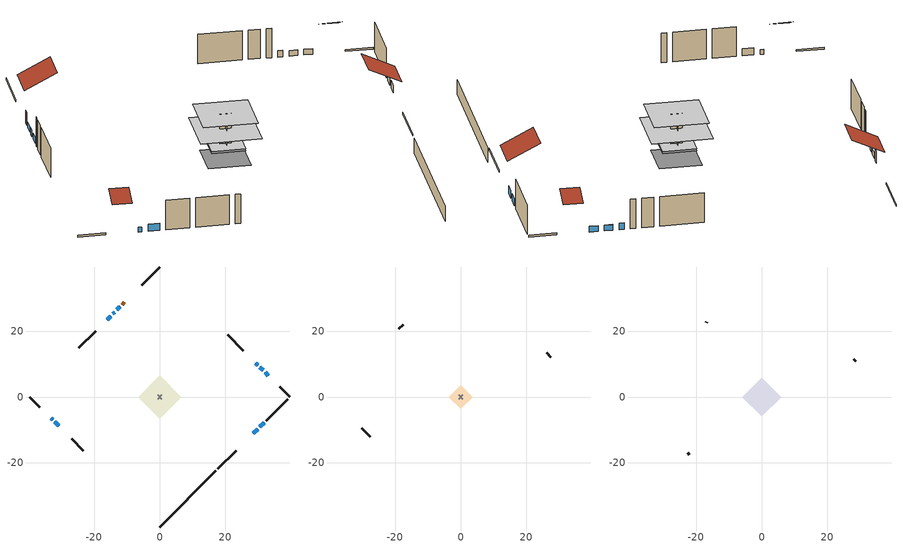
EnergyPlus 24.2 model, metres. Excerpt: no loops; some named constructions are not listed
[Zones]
conditioned space
 floor to garage (Floor1 construction): -3.66,0 0,3.66 3.66,0 0,-3.66 z0.3
 floor adiabatic (AdiabaticFloorConstruction): -6.61,0 0,6.61 6.61,0 0,-6.61 z2.74
 floor foundation (Slab2 construction): -4.67,0 0,4.67 4.67,0 0,-4.67 z-2.13
 wall outside (RimJoist1 construction): 17.77,-21.89 23.29,-16.37 z0.3:0.61
 wall outside (RimJoist2 construction): -39.66,0 -36.6,-3.06 z0.3:0.61
 wall outside (RimJoist3 construction): 0,39.66 -5.52,34.14 z0.3:0.61
 wall outside (RimJoist4 construction): 39.66,0 36.6,3.06 z0.3:0.61
 wall outside (AdiabaticWallConstruction 1): -10.82,28.84 -11.47,28.19 z0.3:2.34
 wall outside (AdiabaticWallConstruction): 28.59,-11.07 29.88,-9.78 / 30.54,-9.12 31.83,-7.83 z0.3:1.52; 33.13,6.54 32.17,7.49 / -12.13,27.53 -13.11,26.55 / 31.51,8.15 30.56,9.1 z0.3:1.22; -33.13,-6.53 -32.72,-6.94 z0.3:1.07; -32.06,-7.6 -30.82,-8.84 z0.3:1.46; -13.77,25.89 -14.34,25.33 z0.3:1.37; -14.99,24.67 -16.06,23.6 z0.3:1.31; 29.9,9.76 29.35,10.31 z0.3:1.34
 wall outside (Wall3 construction): 32.48,-7.18 39,-0.66 z0.3:5.18
 wall outside (Wall4 construction): -26.92,-12.74 -23.3,-16.36 z0.3:5.18
 wall outside (Wall7 construction): -19.56,20.1 -24.64,15.02 z0.3:5.18
 wall outside (Wall8 construction): 25.52,14.14 20.72,18.94 z0.3:5.18
 wall foundation (FoundationWall1 construction): 0,-39.66 17.11,-22.55 z-2.13:0.3
 wall to garage (Wall5 construction): 0.65,0.65 -0.65,-0.65 z0.3:5.18
 wall to garage (Wall6 construction): -0.65,0.65 0.65,-0.65 z0.3:5.18
 window (WindowConstruction): 28.59,-11.07 29.88,-9.78 z0.3:1.52
 window (WindowConstruction 9): 33.13,6.54 32.17,7.49 z0.3:1.22
 window (WindowConstruction 1): 30.54,-9.12 31.83,-7.83 z0.3:1.52
 window (WindowConstruction 2): -33.13,-6.54 -32.72,-6.94 z0.3:1.07
 window (WindowConstruction 3): -32.06,-7.6 -30.82,-8.84 z0.3:1.46
 window (WindowConstruction 4): -12.13,27.53 -13.11,26.55 z0.3:1.22
 window (WindowConstruction 5): -13.77,25.89 -14.33,25.33 z0.3:1.37
 window (WindowConstruction 6): -14.99,24.67 -16.06,23.6 z0.3:1.31
 window (WindowConstruction 7): 31.51,8.15 30.56,9.1 z0.3:1.22
 window (WindowConstruction 8): 29.9,9.76 29.36,10.31 z0.3:1.34
 door (Door): -10.82,28.84 -11.47,28.19 z0.3:2.34
 ceiling adiabatic (AdiabaticFloorConstruction): 0,-6.61 6.61,0 0,6.61 -6.61,0 z2.74
garage
 floor foundation (Slab1 construction): -3.66,0 0,3.66 3.66,0 0,-3.66 z0
 wall outside (Wall1 construction): -30.16,-9.5 -27.58,-12.08 z0.3:5.18
 wall outside (Wall12 construction): 27.47,12.19 26.17,13.49 z0.3:5.18
 wall outside (Wall2 construction): -17.61,22.05 -18.91,20.76 z0.3:5.18
attic - vented
 floor to conditioned space (Floor2 construction Reversed): -5.93,0 0,5.93 5.93,0 0,-5.93 z5.18
 wall outside (Wall10 construction): 28.7,10.96 28.12,11.54 z0.3:5.18
 wall outside (Wall11 construction): -16.71,22.95 -16.96,22.71 z0.3:5.18
 wall outside (Wall9 construction): -22.64,-17.02 -22.07,-17.59 z0.3:5.18
 roof outside (Roof1 construction): 27.94,-11.72,5.18 24.37,-8.15,7.71 20.37,-12.15,7.71 23.94,-15.72,5.18
 roof outside (Roof2 construction): -33.78,-5.88,5.18 -31.85,-3.95,6.55 -34.01,-1.78,6.55 -35.94,-3.72,5.18
 roof outside (Roof3 construction): 33.78,5.88,5.18 31.85,3.95,6.55 34.01,1.78,6.55 35.94,3.72,5.18
 roof outside (Roof4 construction): -10.17,29.49,5.18 -6.6,25.92,7.71 -2.6,29.92,7.71 -6.17,33.49,5.18
[Material] Roughness=Rough; Thermal Absorptance=0.9
Name | Thickness {m} | Conductivity {W/m-K} | Density {kg/m3} | Specific Heat {J/kg-K} | Solar Absorptance | Visible Absorptance
ceiling stud and cavity | 0.1397 | 0.118061 | 65.682 | 1177.47 | 0.7 | 0.7
floor covering | 0.0127 | 0.0433444 | 54.468 | 1339.84 | 0.6 | 0.6
floor stud and cavity | 0.1397 | 0.923637 | 92.3553 | 1139.71 | 0.7 | 0.7
gypsum board | 0.0127 | 0.160291 | 801 | 837.4 | 0.6 | 0.6
osb sheathing 0.5 in. 2; osb sheathing 0.5 in. 3 | 0.0127 | 0.115458 | 512.64 | 1214.23 | 0.7 | 0.7
osb sheathing 0.75 in. | 0.01905 | 0.115458 | 512.64 | 1214.23 | 0.7 | 0.7
wall stud and cavity 2 | 0.1397 | 0.335416 | 139.0536 | 1170.24 | 0.7 | 0.7
[Construction]
Floor1 construction Reversed: floor covering, osb sheathing 0.75 in., floor stud and cavity
Floor2 construction: ceiling stud and cavity, gypsum board
Wall5 construction Reversed: gypsum board, wall stud and cavity 2, osb sheathing 0.5 in. 2
Wall6 construction Reversed: gypsum board, wall stud and cavity 2, osb sheathing 0.5 in. 3
[EnergyManagementSystem:Program]
natural_vent_program: Set Tin = tin_s; Set Tout = tout_s; Set Wout = out_wt_s; Set Pbar = out_pb_s; Set Phiout = (@RhFnTdbWPb Tout Wout Pbar); Set MaxHR = 0.0115; Set Tnvsp = (htg_sp_s + clg_sp_s) / 2; Set NVavail = natural_vent_s; Set ClgSsnAvail = cool_season; Set Qnv = 0; Set Qwhf = 0; Set whole_house_fan_mix_act = 0; Set whole_house_fan_act = 0; If ((Wout < MaxHR) && (Tin > Tout) && (Tin > Tnvsp) && (ClgSsnAvail > 0)); Set WHF_Flow = 0; Set Adj = (Tin-Tnvsp)/(Tin-Tout); Set Adj = (@Min Adj 1); Set Adj = (@Max Adj 0); If (WHF_Flow > 0); Set Qwhf = WHF_Flow*Adj; Set whole_house_fan_mix_act = WHF_Flow*Adj; Set WHF_W = 0; Set whole_house_fan_act = WHF_W*Adj; ElseIf (NVavail > 0); Set NVArea = 5557.236885504; Set Cs = 0.0001989901015519336; Set Cw = 9.427809940705214e-05; Set Tdiff = Tin-Tout; Set dT = (@Abs Tdiff); Set Vwind = site_vw_s; Set SGNV = NVArea*Adj*((((Cs*dT)+(Cw*(Vwind^2)))^0.5)/1000); Set MaxNV = 2.1369780228096005; Set Qnv = (@Min SGNV MaxNV); EndIf; EndIf; Set natural_vent_flow_act = Qnv; Set whole_house_fan_flow_act = Qwhf; Set natural_vent_program_Qnv = Qnv; Set natural_vent_program_Qwhf = Qwhf
total_airflows_program: Set total_infil_flow_rate = 0; Set total_mechvent_flow_rate = 0; Set total_natvent_flow_rate = 0; Set total_whf_flow_rate = 0; Set total_infil_flow_rate = total_infil_flow_rate + (infil_program_Qinf * 1); Set total_mechvent_flow_rate = total_mechvent_flow_rate + (infil_program_Qfan * 1); Set total_natvent_flow_rate = total_natvent_flow_rate + (natural_vent_program_Qnv * 1); Set total_whf_flow_rate = total_whf_flow_rate + (natural_vent_program_Qwhf * 1)
total_loads_program: Set loads_htg_tot = 0; Set loads_clg_tot = 0; If htg_load_cond > 0; Set loads_htg_tot = loads_htg_tot + (htg_load_cond - clg_load_cond) * 1.0; EndIf; Set loads_htg_tot = (@Max loads_htg_tot 0); If clg_load_cond > 0; Set loads_clg_tot = loads_clg_tot + (clg_load_cond - htg_load_cond) * 1.0; EndIf; Set loads_clg_tot = (@Max loads_clg_tot 0)
unmet_hours_program: Set htg_unmet_hours = 0; Set clg_unmet_hours = 0; Set unit_htg_unmet_hours = 0; If ((DayOfYear >= 1) && (DayOfYear <= 365)); Set unit_htg_unmet_hours = unit_htg_unmet_hours + conditioned_space_htg_unmet_s; If unit_htg_unmet_hours > htg_unmet_hours; Set htg_unmet_hours = unit_htg_unmet_hours; EndIf; EndIf; Set unit_clg_unmet_hours = 0; If ((DayOfYear >= 1) && (DayOfYear <= 365)); Set unit_clg_unmet_hours = unit_clg_unmet_hours + conditioned_space_clg_unmet_s; If unit_clg_unmet_hours > clg_unmet_hours; Set clg_unmet_hours = unit_clg_unmet_hours; EndIf; EndIf
water_heater_Control: Set water_heater_HPWHSchedOverride = water_heater_T_set; If (water_heater_amb_temp<5.56) || (water_heater_amb_temp>48.89); Set water_heater_UESchedOverride = water_heater_T_set; Set water_heater_LESchedOverride = water_heater_T_set; Else; Set water_heater_UESchedOverride = water_heater_T_set - 9.0; Set water_heater_LESchedOverride = 0; EndIf
water_heater_hpwh_EC_adj: If WarmupFlag == 0; Set dhw_e_cons = water_heater_tank_energy + water_heater_tank_on_cycle_parasitic + water_heater_tank_off_cycle_parasitic + water_heater_coil_energy + water_heater_fan_energy; Set water_heater_hpwh_ec_adj_act = 0.0 * dhw_e_cons / 1; EndIf
water_heater_InletAir: Set water_heater_Tamb_act = water_heater_amb_temp; Set water_heater_RHamb_act = 0; Set water_heater_RHamb_act = water_heater_RHamb_act + (water_heater_amb_rh / 100) / 1; Set water_heater_sens_act = (0 - water_heater_sens_cool - (water_heater_tl + water_heater_fan_pwr)) / 1; Set water_heater_lat_act = (0 - water_heater_lat_cool) / 1
[EnergyManagementSystem:ProgramCallingManager]
central_ac_and_furnace_supply_fan_disaggregate_program_calling_manager: EndOfSystemTimestepBeforeHVACReporting; central_ac_and_furnace_supply_fan_disaggregate_program
central_ac_and_furnace_supply_fan_disaggregate_program_calling_manager 1: EndOfSystemTimestepBeforeHVACReporting; central_ac_and_furnace_supply_fan_disaggregate_program_1
component_loads_program_calling_manager: EndOfZoneTimestepAfterZoneReporting; component_loads_program
fridge_schedule_1_program_calling_manager: BeginZoneTimestepAfterInitHeatBalance; fridge_schedule_1_program
fridge_schedule_program_calling_manager: BeginZoneTimestepAfterInitHeatBalance; fridge_schedule_program
infil_program_calling_manager: BeginZoneTimestepAfterInitHeatBalance; infil_program
natural_vent_program_calling_manager: BeginZoneTimestepAfterInitHeatBalance; natural_vent_program
total_airflows_program_calling_manager: EndOfZoneTimestepAfterZoneReporting; total_airflows_program
total_loads_program_calling_manager: EndOfZoneTimestepAfterZoneReporting; total_loads_program
unmet_hours_program_calling_manager: EndOfZoneTimestepBeforeZoneReporting; unmet_hours_program
water_heater_hpwh_EC_adj_ProgramManager: EndOfSystemTimestepBeforeHVACReporting; water_heater_hpwh_EC_adj
water_heater_ProgramManager: InsideHVACSystemIterationLoop; water_heater_Control; water_heater_InletAir
[EnergyManagementSystem:OutputVariable]
Name | EMS Variable | Type of Data in Variable | Update Frequency | EMS Program or Subroutine | Units
central ac and furnace supply fan disaggregate clg | central_ac_and_furnace_supply_fan_clg | Summed | SystemTimestep | central_ac_and_furnace_supply_fan_disaggregate_program | J
central ac and furnace supply fan disaggregate htg primary | central_ac_and_furnace_supply_fan_primary_htg | Summed | SystemTimestep | central_ac_and_furnace_supply_fan_disaggregate_program_1 | J
loads_htg_tot_peakload_outvar; loads_htg_tot_annual_outvar; loads_htg_tot_timeseries_outvar | loads_htg_tot | Summed | ZoneTimestep | total_loads_program | J
loads_clg_tot_peakload_outvar; loads_clg_tot_annual_outvar; loads_clg_tot_timeseries_outvar | loads_clg_tot | Summed | ZoneTimestep | total_loads_program | J
htg_unmet_hours_annual_outvar; htg_unmet_hours_timeseries_outvar | htg_unmet_hours | Summed | ZoneTimestep | unmet_hours_program | hr
clg_unmet_hours_annual_outvar; clg_unmet_hours_timeseries_outvar | clg_unmet_hours | Summed | ZoneTimestep | unmet_hours_program | hr
loads_htg_roofs_annual_outvar; loads_htg_roofs_timeseries_outvar | loads_htg_roofs | Summed | ZoneTimestep | component_loads_program | J
loads_htg_ceilings_annual_outvar; loads_htg_ceilings_timeseries_outvar | loads_htg_ceilings | Summed | ZoneTimestep | component_loads_program | J
loads_htg_walls_annual_outvar; loads_htg_walls_timeseries_outvar | loads_htg_walls | Summed | ZoneTimestep | component_loads_program | J
loads_htg_rim_joists_annual_outvar; loads_htg_rim_joists_timeseries_outvar | loads_htg_rim_joists | Summed | ZoneTimestep | component_loads_program | J
loads_htg_foundation_walls_annual_outvar; loads_htg_foundation_walls_timeseries_outvar | loads_htg_foundation_walls | Summed | ZoneTimestep | component_loads_program | J
loads_htg_doors_annual_outvar; loads_htg_doors_timeseries_outvar | loads_htg_doors | Summed | ZoneTimestep | component_loads_program | J
loads_htg_windows_conduction_annual_outvar; loads_htg_windows_conduction_timeseries_outvar | loads_htg_windows_conduction | Summed | ZoneTimestep | component_loads_program | J
loads_htg_windows_solar_annual_outvar; loads_htg_windows_solar_timeseries_outvar | loads_htg_windows_solar | Summed | ZoneTimestep | component_loads_program | J
loads_htg_skylights_conduction_annual_outvar; loads_htg_skylights_conduction_timeseries_outvar | loads_htg_skylights_conduction | Summed | ZoneTimestep | component_loads_program | J
loads_htg_skylights_solar_annual_outvar; loads_htg_skylights_solar_timeseries_outvar | loads_htg_skylights_solar | Summed | ZoneTimestep | component_loads_program | J
loads_htg_floors_annual_outvar; loads_htg_floors_timeseries_outvar | loads_htg_floors | Summed | ZoneTimestep | component_loads_program | J
loads_htg_slabs_annual_outvar; loads_htg_slabs_timeseries_outvar | loads_htg_slabs | Summed | ZoneTimestep | component_loads_program | J
loads_htg_internal_mass_annual_outvar; loads_htg_internal_mass_timeseries_outvar | loads_htg_internal_mass | Summed | ZoneTimestep | component_loads_program | J
loads_htg_infil_annual_outvar; loads_htg_infil_timeseries_outvar | loads_htg_infil | Summed | ZoneTimestep | component_loads_program | J
loads_htg_natvent_annual_outvar; loads_htg_natvent_timeseries_outvar | loads_htg_natvent | Summed | ZoneTimestep | component_loads_program | J
loads_htg_mechvent_annual_outvar; loads_htg_mechvent_timeseries_outvar | loads_htg_mechvent | Summed | ZoneTimestep | component_loads_program | J
loads_htg_whf_annual_outvar; loads_htg_whf_timeseries_outvar | loads_htg_whf | Summed | ZoneTimestep | component_loads_program | J
loads_htg_ducts_annual_outvar; loads_htg_ducts_timeseries_outvar | loads_htg_ducts | Summed | ZoneTimestep | component_loads_program | J
loads_htg_intgains_annual_outvar; loads_htg_intgains_timeseries_outvar | loads_htg_intgains | Summed | ZoneTimestep | component_loads_program | J
loads_htg_lighting_annual_outvar; loads_htg_lighting_timeseries_outvar | loads_htg_lighting | Summed | ZoneTimestep | component_loads_program | J
loads_clg_roofs_annual_outvar; loads_clg_roofs_timeseries_outvar | loads_clg_roofs | Summed | ZoneTimestep | component_loads_program | J
loads_clg_ceilings_annual_outvar; loads_clg_ceilings_timeseries_outvar | loads_clg_ceilings | Summed | ZoneTimestep | component_loads_program | J
loads_clg_walls_annual_outvar; loads_clg_walls_timeseries_outvar | loads_clg_walls | Summed | ZoneTimestep | component_loads_program | J
loads_clg_rim_joists_annual_outvar; loads_clg_rim_joists_timeseries_outvar | loads_clg_rim_joists | Summed | ZoneTimestep | component_loads_program | J
loads_clg_foundation_walls_annual_outvar; loads_clg_foundation_walls_timeseries_outvar | loads_clg_foundation_walls | Summed | ZoneTimestep | component_loads_program | J
loads_clg_doors_annual_outvar; loads_clg_doors_timeseries_outvar | loads_clg_doors | Summed | ZoneTimestep | component_loads_program | J
loads_clg_windows_conduction_annual_outvar; loads_clg_windows_conduction_timeseries_outvar | loads_clg_windows_conduction | Summed | ZoneTimestep | component_loads_program | J
loads_clg_windows_solar_annual_outvar; loads_clg_windows_solar_timeseries_outvar | loads_clg_windows_solar | Summed | ZoneTimestep | component_loads_program | J
loads_clg_skylights_conduction_annual_outvar; loads_clg_skylights_conduction_timeseries_outvar | loads_clg_skylights_conduction | Summed | ZoneTimestep | component_loads_program | J
loads_clg_skylights_solar_annual_outvar; loads_clg_skylights_solar_timeseries_outvar | loads_clg_skylights_solar | Summed | ZoneTimestep | component_loads_program | J
loads_clg_floors_annual_outvar; loads_clg_floors_timeseries_outvar | loads_clg_floors | Summed | ZoneTimestep | component_loads_program | J
loads_clg_slabs_annual_outvar; loads_clg_slabs_timeseries_outvar | loads_clg_slabs | Summed | ZoneTimestep | component_loads_program | J
loads_clg_internal_mass_annual_outvar; loads_clg_internal_mass_timeseries_outvar | loads_clg_internal_mass | Summed | ZoneTimestep | component_loads_program | J
loads_clg_infil_annual_outvar; loads_clg_infil_timeseries_outvar | loads_clg_infil | Summed | ZoneTimestep | component_loads_program | J
loads_clg_natvent_annual_outvar; loads_clg_natvent_timeseries_outvar | loads_clg_natvent | Summed | ZoneTimestep | component_loads_program | J
loads_clg_mechvent_annual_outvar; loads_clg_mechvent_timeseries_outvar | loads_clg_mechvent | Summed | ZoneTimestep | component_loads_program | J
loads_clg_whf_annual_outvar; loads_clg_whf_timeseries_outvar | loads_clg_whf | Summed | ZoneTimestep | component_loads_program | J
loads_clg_ducts_annual_outvar; loads_clg_ducts_timeseries_outvar | loads_clg_ducts | Summed | ZoneTimestep | component_loads_program | J
loads_clg_intgains_annual_outvar; loads_clg_intgains_timeseries_outvar | loads_clg_intgains | Summed | ZoneTimestep | component_loads_program | J
loads_clg_lighting_annual_outvar; loads_clg_lighting_timeseries_outvar | loads_clg_lighting | Summed | ZoneTimestep | component_loads_program | J
total_infil_flow_rate_timeseries_outvar | total_infil_flow_rate | Averaged | ZoneTimestep | total_airflows_program | m^3/s
total_mechvent_flow_rate_timeseries_outvar | total_mechvent_flow_rate | Averaged | ZoneTimestep | total_airflows_program | m^3/s
total_natvent_flow_rate_timeseries_outvar | total_natvent_flow_rate | Averaged | ZoneTimestep | total_airflows_program | m^3/s
total_whf_flow_rate_timeseries_outvar | total_whf_flow_rate | Averaged | ZoneTimestep | total_airflows_program | m^3/s
[Schedule:Day:Interval]
general water use schedule day: No, 01:00, 0.315068, 03:00, 0.287671, 04:00, 0.342466, 05:00, 0.369863, 06:00, 0.520548, 07:00, 0.60274, 08:00, 0.534247, 10:00, 0.506849, 11:00, 0.465753, 14:00, 0.479452, 15:00, 0.534247, 16:00, 0.589041, 17:00, 0.69863, 18:00, 0.876712, 19:00, 0.890411, 20:00, 0.986301, 21:00, 1, 22:00, 0.863014, 23:00, 0.616438, 24:00, 0.465753
general water use schedule default day; cooling season schedule day; cooling season schedule day 2; cooling season schedule default day; exterior lighting schedule default day; natural vent schedule default day: No, 24:00, 0
freezer schedule day 1: No, 01:00, 0.609489, 02:00, 0.594252, 03:00, 0.579015, 04:00, 0.563777, 06:00, 0.54854, 07:00, 0.579015, 08:00, 0.609489, 10:00, 0.624726, 12:00, 0.609489, 15:00, 0.639964, 16:00, 0.624726, 17:00, 0.670438, 18:00, 0.731387, 19:00, 0.761861, 20:00, 0.731387, 21:00, 0.71615, 22:00, 0.700912, 23:00, 0.670438, 24:00, 0.624726
freezer schedule day 2: No, 01:00, 0.791241, 02:00, 0.77146, 03:00, 0.751679, 04:00, 0.731898, 06:00, 0.712117, 07:00, 0.751679, 08:00, 0.791241, 10:00, 0.811022, 12:00, 0.791241, 15:00, 0.830803, 16:00, 0.811022, 17:00, 0.870365, 18:00, 0.949489, 19:00, 0.989051, 20:00, 0.949489, 21:00, 0.929708, 22:00, 0.909927, 23:00, 0.870365, 24:00, 0.811022
freezer schedule day 3: No, 01:00, 0.8, 02:00, 0.78, 03:00, 0.76, 04:00, 0.74, 06:00, 0.72, 07:00, 0.76, 08:00, 0.8, 10:00, 0.82, 12:00, 0.8, 15:00, 0.84, 16:00, 0.82, 17:00, 0.88, 18:00, 0.96, 19:00, 1, 20:00, 0.96, 21:00, 0.94, 22:00, 0.92, 23:00, 0.88, 24:00, 0.82
freezer schedule day 4: No, 01:00, 0.679562, 02:00, 0.662573, 03:00, 0.645584, 04:00, 0.628595, 06:00, 0.611606, 07:00, 0.645584, 08:00, 0.679562, 10:00, 0.696551, 12:00, 0.679562, 15:00, 0.71354, 16:00, 0.696551, 17:00, 0.747518, 18:00, 0.815474, 19:00, 0.849453, 20:00, 0.815474, 21:00, 0.798485, 22:00, 0.781496, 23:00, 0.747518, 24:00, 0.696551
freezer schedule day 5: No, 01:00, 0.675182, 02:00, 0.658303, 03:00, 0.641423, 04:00, 0.624544, 06:00, 0.607664, 07:00, 0.641423, 08:00, 0.675182, 10:00, 0.692062, 12:00, 0.675182, 15:00, 0.708942, 16:00, 0.692062, 17:00, 0.742701, 18:00, 0.810219, 19:00, 0.843978, 20:00, 0.810219, 21:00, 0.793339, 22:00, 0.77646, 23:00, 0.742701, 24:00, 0.692062
freezer schedule day 6: No, 01:00, 0.610949, 02:00, 0.595675, 03:00, 0.580401, 04:00, 0.565128, 06:00, 0.549854, 07:00, 0.580401, 08:00, 0.610949, 10:00, 0.626223, 12:00, 0.610949, 15:00, 0.641496, 16:00, 0.626223, 17:00, 0.672044, 18:00, 0.733139, 19:00, 0.763686, 20:00, 0.733139, 21:00, 0.717865, 22:00, 0.702591, 23:00, 0.672044, 24:00, 0.626223
cooling season schedule day 1; natural vent schedule day: No, 24:00, 1
exterior lighting schedule day: No, 01:00, 0.566667, 03:00, 0.524167, 05:00, 0.495833, 06:00, 0.5525, 07:00, 0.623333, 08:00, 0.580833, 09:00, 0.439167, 10:00, 0.354167, 12:00, 0.34, 13:00, 0.354167, 14:00, 0.396667, 15:00, 0.425, 16:00, 0.495833, 17:00, 0.623333, 18:00, 0.793333, 19:00, 0.906667, 20:00, 0.963333, 21:00, 0.991667, 22:00, 0.920833, 23:00, 0.793333, 24:00, 0.665833
exterior lighting schedule day 1: No, 01:00, 0.528571, 03:00, 0.488929, 05:00, 0.4625, 06:00, 0.515357, 07:00, 0.581429, 08:00, 0.541786, 09:00, 0.409643, 10:00, 0.330357, 12:00, 0.317143, 13:00, 0.330357, 14:00, 0.37, 15:00, 0.396429, 16:00, 0.4625, 17:00, 0.581429, 18:00, 0.74, 19:00, 0.845714, 20:00, 0.898571, 21:00, 0.925, 22:00, 0.858929, 23:00, 0.74, 24:00, 0.621071
exterior lighting schedule day 10: No, 01:00, 0.552381, 03:00, 0.510952, 05:00, 0.483333, 06:00, 0.538571, 07:00, 0.607619, 08:00, 0.56619, 09:00, 0.428095, 10:00, 0.345238, 12:00, 0.331429, 13:00, 0.345238, 14:00, 0.386667, 15:00, 0.414286, 16:00, 0.483333, 17:00, 0.607619, 18:00, 0.773333, 19:00, 0.88381, 20:00, 0.939048, 21:00, 0.966667, 22:00, 0.897619, 23:00, 0.773333, 24:00, 0.649048
exterior lighting schedule day 11: No, 01:00, 0.571429, 03:00, 0.528571, 05:00, 0.5, 06:00, 0.557143, 07:00, 0.628571, 08:00, 0.585714, 09:00, 0.442857, 10:00, 0.357143, 12:00, 0.342857, 13:00, 0.357143, 14:00, 0.4, 15:00, 0.428571, 16:00, 0.5, 17:00, 0.628571, 18:00, 0.8, 19:00, 0.914286, 20:00, 0.971429, 21:00, 1, 22:00, 0.928571, 23:00, 0.8, 24:00, 0.671429
exterior lighting schedule day 2: No, 01:00, 0.485714, 03:00, 0.449286, 05:00, 0.425, 06:00, 0.473571, 07:00, 0.534286, 08:00, 0.497857, 09:00, 0.376429, 10:00, 0.303571, 12:00, 0.291429, 13:00, 0.303571, 14:00, 0.34, 15:00, 0.364286, 16:00, 0.425, 17:00, 0.534286, 18:00, 0.68, 19:00, 0.777143, 20:00, 0.825714, 21:00, 0.85, 22:00, 0.789286, 23:00, 0.68, 24:00, 0.570714
exterior lighting schedule day 3: No, 01:00, 0.442857, 03:00, 0.409643, 05:00, 0.3875, 06:00, 0.431786, 07:00, 0.487143, 08:00, 0.453929, 09:00, 0.343214, 10:00, 0.276786, 12:00, 0.265714, 13:00, 0.276786, 14:00, 0.31, 15:00, 0.332143, 16:00, 0.3875, 17:00, 0.487143, 18:00, 0.62, 19:00, 0.708571, 20:00, 0.752857, 21:00, 0.775, 22:00, 0.719643, 23:00, 0.62, 24:00, 0.520357
exterior lighting schedule day 4: No, 01:00, 0.4, 03:00, 0.37, 05:00, 0.35, 06:00, 0.39, 07:00, 0.44, 08:00, 0.41, 09:00, 0.31, 10:00, 0.25, 12:00, 0.24, 13:00, 0.25, 14:00, 0.28, 15:00, 0.3, 16:00, 0.35, 17:00, 0.44, 18:00, 0.56, 19:00, 0.64, 20:00, 0.68, 21:00, 0.7, 22:00, 0.65, 23:00, 0.56, 24:00, 0.47
exterior lighting schedule day 5: No, 01:00, 0.380952, 03:00, 0.352381, 05:00, 0.333333, 06:00, 0.371429, 07:00, 0.419048, 08:00, 0.390476, 09:00, 0.295238, 10:00, 0.238095, 12:00, 0.228571, 13:00, 0.238095, 14:00, 0.266667, 15:00, 0.285714, 16:00, 0.333333, 17:00, 0.419048, 18:00, 0.533333, 19:00, 0.609524, 20:00, 0.647619, 21:00, 0.666667, 22:00, 0.619048, 23:00, 0.533333, 24:00, 0.447619
exterior lighting schedule day 6: No, 01:00, 0.390476, 03:00, 0.36119, 05:00, 0.341667, 06:00, 0.380714, 07:00, 0.429524, 08:00, 0.400238, 09:00, 0.302619, 10:00, 0.244048, 12:00, 0.234286, 13:00, 0.244048, 14:00, 0.273333, 15:00, 0.292857, 16:00, 0.341667, 17:00, 0.429524, 18:00, 0.546667, 19:00, 0.624762, 20:00, 0.66381, 21:00, 0.683333, 22:00, 0.634524, 23:00, 0.546667, 24:00, 0.45881
exterior lighting schedule day 7: No, 01:00, 0.419048, 03:00, 0.387619, 05:00, 0.366667, 06:00, 0.408571, 07:00, 0.460952, 08:00, 0.429524, 09:00, 0.324762, 10:00, 0.261905, 12:00, 0.251429, 13:00, 0.261905, 14:00, 0.293333, 15:00, 0.314286, 16:00, 0.366667, 17:00, 0.460952, 18:00, 0.586667, 19:00, 0.670476, 20:00, 0.712381, 21:00, 0.733333, 22:00, 0.680952, 23:00, 0.586667, 24:00, 0.492381
exterior lighting schedule day 8: No, 01:00, 0.466667, 03:00, 0.431667, 05:00, 0.408333, 06:00, 0.455, 07:00, 0.513333, 08:00, 0.478333, 09:00, 0.361667, 10:00, 0.291667, 12:00, 0.28, 13:00, 0.291667, 14:00, 0.326667, 15:00, 0.35, 16:00, 0.408333, 17:00, 0.513333, 18:00, 0.653333, 19:00, 0.746667, 20:00, 0.793333, 21:00, 0.816667, 22:00, 0.758333, 23:00, 0.653333, 24:00, 0.548333
exterior lighting schedule day 9: No, 01:00, 0.509524, 03:00, 0.47131, 05:00, 0.445833, 06:00, 0.496786, 07:00, 0.560476, 08:00, 0.522262, 09:00, 0.394881, 10:00, 0.318452, 12:00, 0.305714, 13:00, 0.318452, 14:00, 0.356667, 15:00, 0.382143, 16:00, 0.445833, 17:00, 0.560476, 18:00, 0.713333, 19:00, 0.815238, 20:00, 0.86619, 21:00, 0.891667, 22:00, 0.827976, 23:00, 0.713333, 24:00, 0.59869
[Schedule:Week:Daily]
cooling season schedule Week Rule - Jan1-May26: cooling season schedule day, cooling season schedule day, cooling season schedule day, cooling season schedule day, cooling season schedule day, cooling season schedule day, cooling season schedule day, cooling season schedule default day, cooling season schedule default day, cooling season schedule default day, cooling season schedule default day, cooling season schedule default day
cooling season schedule Week Rule - May27-Jun2: cooling season schedule day, cooling season schedule day, cooling season schedule day, cooling season schedule day, cooling season schedule day, cooling season schedule day 1, cooling season schedule day 1, cooling season schedule default day, cooling season schedule default day, cooling season schedule default day, cooling season schedule default day, cooling season schedule default day
cooling season schedule Week Rule - Jun3-Sep29: cooling season schedule day 1, cooling season schedule day 1, cooling season schedule day 1, cooling season schedule day 1, cooling season schedule day 1, cooling season schedule day 1, cooling season schedule day 1, cooling season schedule default day, cooling season schedule default day, cooling season schedule default day, cooling season schedule default day, cooling season schedule default day
cooling season schedule Week Rule - Sep30-Oct6: cooling season schedule day 1, cooling season schedule day 2, cooling season schedule day 2, cooling season schedule day 2, cooling season schedule day 2, cooling season schedule day 2, cooling season schedule day 2, cooling season schedule default day, cooling season schedule default day, cooling season schedule default day, cooling season schedule default day, cooling season schedule default day
cooling season schedule Week Rule - Oct7-Dec31: cooling season schedule day 2, cooling season schedule day 2, cooling season schedule day 2, cooling season schedule day 2, cooling season schedule day 2, cooling season schedule day 2, cooling season schedule day 2, cooling season schedule default day, cooling season schedule default day, cooling season schedule default day, cooling season schedule default day, cooling season schedule default day
natural vent schedule Week Rule - Jan1-Jan6: natural vent schedule day, natural vent schedule day, natural vent schedule default day, natural vent schedule day, natural vent schedule default day, natural vent schedule day, natural vent schedule default day, natural vent schedule default day, natural vent schedule default day, natural vent schedule default day, natural vent schedule default day, natural vent schedule default day
natural vent schedule Week Rule - Jan7-Dec31: natural vent schedule default day, natural vent schedule day, natural vent schedule default day, natural vent schedule day, natural vent schedule default day, natural vent schedule day, natural vent schedule default day, natural vent schedule default day, natural vent schedule default day, natural vent schedule default day, natural vent schedule default day, natural vent schedule default day
[Schedule:Year]
cooling season schedule: cooling season schedule Week Rule - Jan1-May26, 1, 1, 5, 26, cooling season schedule Week Rule - May27-Jun2, 5, 27, 6, 2, cooling season schedule Week Rule - Jun3-Sep29, 6, 3, 9, 29, cooling season schedule Week Rule - Sep30-Oct6, 9, 30, 10, 6, cooling season schedule Week Rule - Oct7-Dec31, 10, 7, 12, 31
natural vent schedule: natural vent schedule Week Rule - Jan1-Jan6, 1, 1, 1, 6, natural vent schedule Week Rule - Jan7-Dec31, 1, 7, 12, 31
[Schedule:File]
hot_water_dishwasher: File=in.schedules.csv; Column Number=7; Rows to Skip at Top=1; Number of Hours of Data=8760; Column Separator=Comma; Interpolate to Timestep=Yes; Minutes per Item=15; Adjust Schedule for Daylight Savings=Yes
